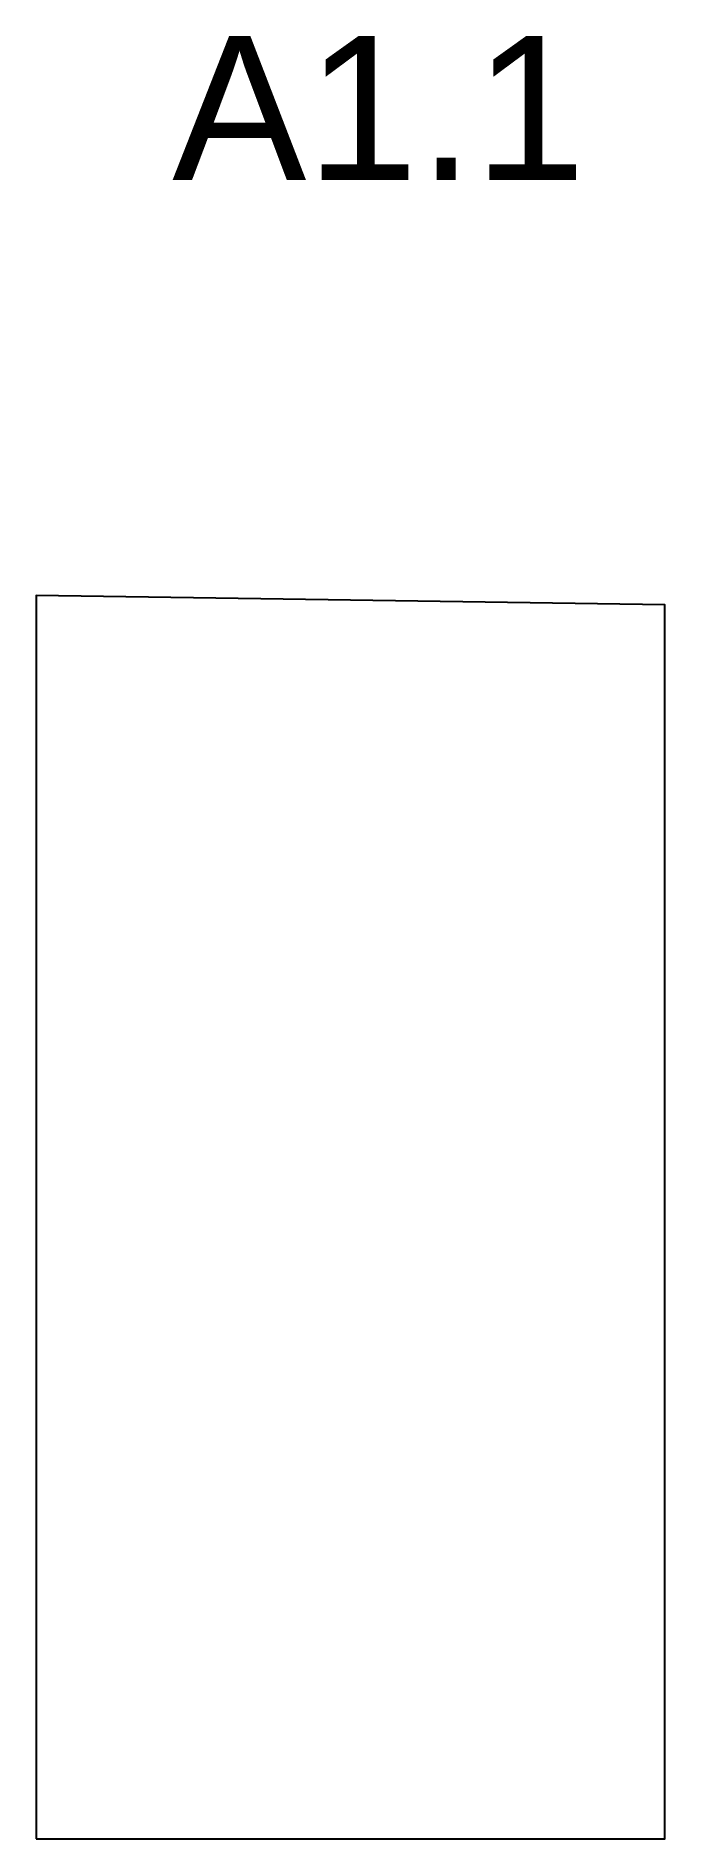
# Model space of a CAD drawing. Header units: inches. Extents: x 8167 to 9522, y 6195 to 10080.
import ezdxf

# ---------------------------------------------------------------- set-up
doc = ezdxf.new("R2010")
doc.units = ezdxf.units.IN
doc.header["$MEASUREMENT"] = 0
doc.layers.add('NOTE TECNICHE', color=7, linetype='Continuous')
doc.layers.add('PERIMETRO', color=1, linetype='Continuous')
doc.styles.get("Standard").update_dxf_attribs({"font": 'arial.ttf'})

msp = doc.modelspace()

# ---------------------------------------------------------------- linework, layer by layer
at = {"layer": 'PERIMETRO'}
msp.add_lwpolyline([(8166.9, 6194.6), (9521.9, 6194.6), (9521.9, 8854.6), (8166.9, 8874.6), (8166.9, 6194.6)], dxfattribs=at)

# ---------------------------------------------------------------- texts
at = {"layer": 'NOTE TECNICHE', "insert": (8460.3, 10080.3), "char_height": 310.18, "attachment_point": 1}
msp.add_mtext_dynamic_manual_height_columns('A1.1', width=1434.859, gutter_width=1550.9, heights=[0], dxfattribs=at)

doc.saveas('drawing.dxf')
